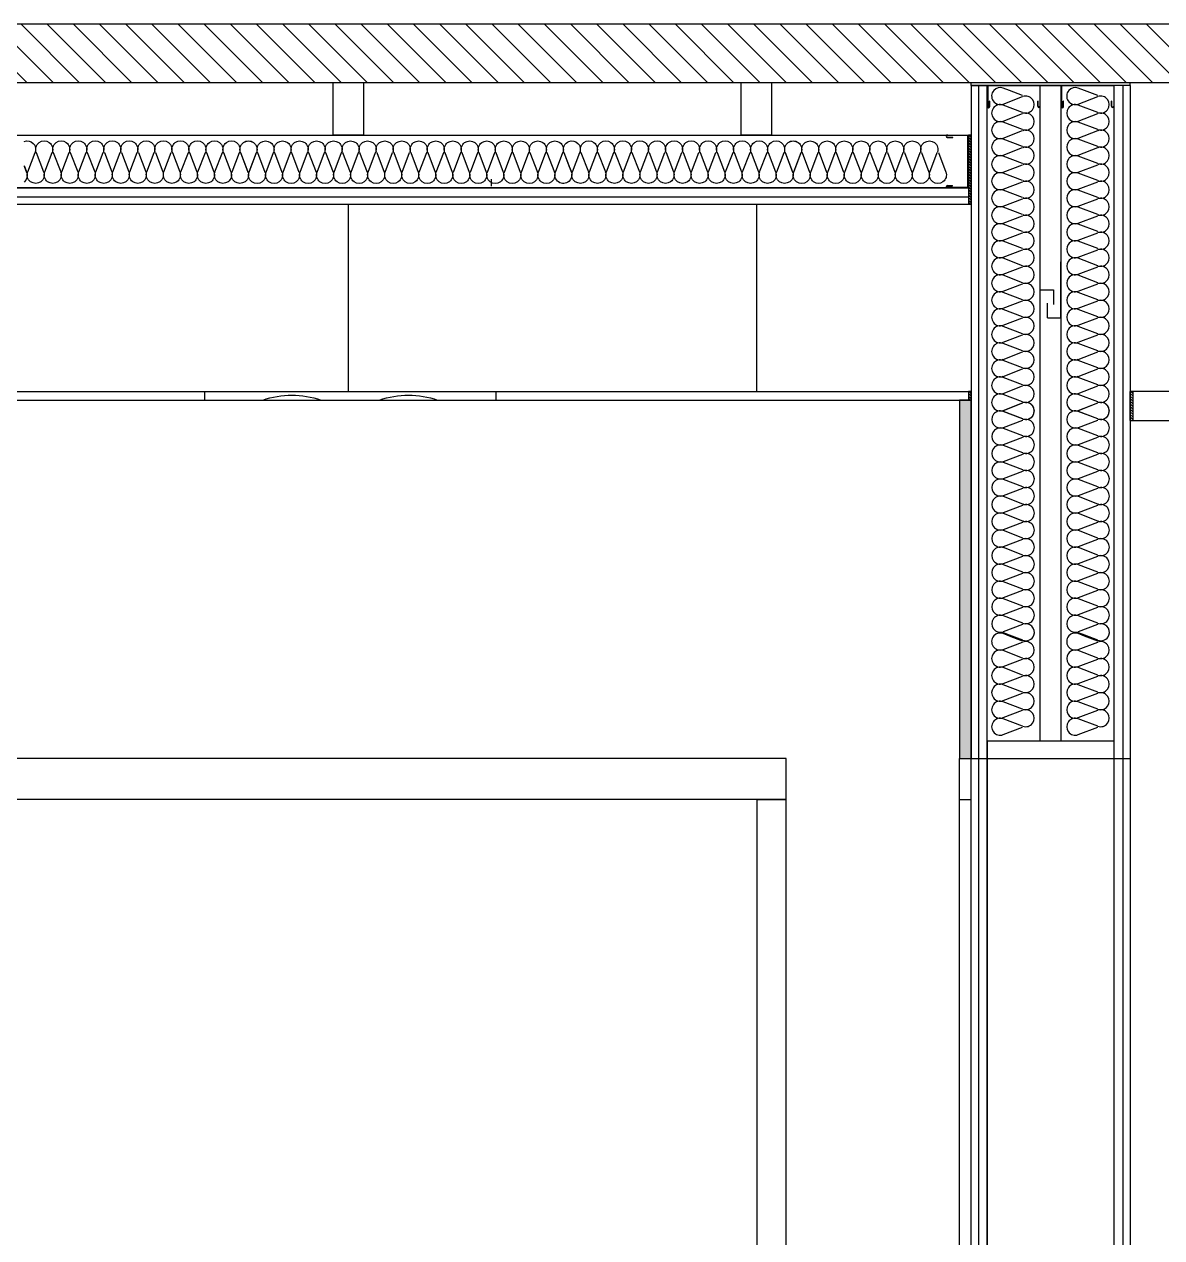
# Model space of a CAD drawing. Header units: millimetres. Extents: x 10 to 76.1, y 10 to 63.5.
# Drawn here: x 11.043 to 12.994, y 25.044 to 27.126 of the extents above; entities that cross this region are included whole.
import ezdxf

# ---------------------------------------------------------------- set-up
doc = ezdxf.new("R2010")
doc.units = ezdxf.units.MM
doc.linetypes.add('CONTINUA', pattern=[0])
doc.linetypes.add('LÍNEAS_OCULTAS', pattern=[9.525, 6.35, -3.175])
for name, color, linetype in [('CUATRO', 1, 'CONTINUA'), ('durlok', 3, 'Continuous'), ('equipament', 4, 'Continuous'), ('lana de vidrio', 2, 'Continuous'), ('PERFILES', 2, 'Continuous'), ('Relleno', 9, 'Continuous')]:
    doc.layers.add(name, color=color, linetype=linetype)

# ---------------------------------------------------------------- blocks, each defined once
blk = doc.blocks.new('LP1-1')
at = {"layer": 'PERFILES'}
for p, q in [((-0.0964, 0.0391), (-0.0964, -0.0431)), ((0.1114, 0.0388), (0.1114, -0.0431)), ((0.0596, -0.0414), (0.0601, -0.0414)), ((0.0596, -0.0431), (0.0601, -0.0431))]:
    blk.add_line(p, q, dxfattribs=at)
at = {"layer": 'PERFILES', "color": 2}
for p, q in [((-0.0949, -0.0414), (-0.0949, 0.0386)), ((-0.0879, 0.0386), (-0.0879, 0.0185)), ((-0.0879, 0.0185), (-0.0865, 0.0185)), ((-0.0865, 0.0383), (-0.0865, 0.0185)), ((0.1015, 0.0396), (0.1015, 0.0184)), ((0.1015, 0.0184), (0.1032, 0.0184)), ((0.1032, 0.0392), (0.1032, 0.0184)), ((0.1096, -0.0414), (0.1096, 0.0392)), ((-0.0964, -0.0431), (-0.063, -0.0431)), ((-0.0949, -0.0414), (-0.063, -0.0414)), ((-0.063, -0.0414), (0.0596, -0.0414)), ((-0.063, -0.0431), (0.0596, -0.0431)), ((0.0601, -0.0414), (0.1096, -0.0414)), ((0.0601, -0.0431), (0.1114, -0.0431))]:
    blk.add_line(p, q, dxfattribs=at)
for centre, radius, start, end in [((-0.0914, 0.0387), 0.00497, 355.458, 174.5769), ((-0.0914, 0.0385), 0.00349, 0.9781, 180.2201), ((0.1065, 0.0392), 0.00497, 355.458, 174.5769), ((0.1064, 0.039), 0.00319, 3.6982, 175.1096)]:
    blk.add_arc(centre, radius, start, end, dxfattribs=at)

msp = doc.modelspace()

# ---------------------------------------------------------------- hatches: boundary and pattern name
at = {"linetype": 'Continuous', "extrusion": (0, 0, -1)}
h = msp.add_hatch(dxfattribs=at)
h.set_pattern_fill('ANSI31', color=8, scale=0.01, style=0)
h.set_pattern_definition([(45, (-5, 13.76641), (-0.02245064, 0.02245064), [])])
h.paths.add_polyline_path([(-10, 27.0264), (-10, 27.1264), (-19.68, 27.1264), (-19.68, 27.0264)])
h = msp.add_hatch()
h.set_pattern_fill('ANSI31', color=256, scale=0.001, angle=90)
h.set_pattern_definition([(135, (2.1632733, 3.015), (-0.00224506403, -0.00224506403), [])])
h.paths.add_polyline_path([(12.6625, 26.818), (12.6675, 26.818), (12.6675, 26.9364), (12.6625, 26.9364)])
h = msp.add_hatch()
h.set_pattern_fill('ANSI31', color=256, scale=0.001, angle=90)
h.set_pattern_definition([(135, (2.1632404, 2.58), (-0.00224506403, -0.00224506403), [])])
h.paths.add_polyline_path([(12.6625, 26.4814), (12.6675, 26.4814), (12.6675, 26.4964), (12.6625, 26.4964)])
h = msp.add_hatch()
h.set_pattern_fill('ANSI31', color=256, scale=0.001, angle=90)
h.set_pattern_definition([(135, (2.4407097, 2.58), (-0.00224506403, -0.00224506403), [])])
h.paths.add_polyline_path([(12.94, 26.4464), (12.945, 26.4464), (12.945, 26.4964), (12.94, 26.4964)])
at = {"layer": 'Relleno'}
h = msp.add_hatch(dxfattribs=at)
h.set_pattern_fill('DOTS', color=256, scale=0.005, angle=90)
h.paths.add_polyline_path([(12.6675, 10.155), (12.6475, 10.155), (12.6475, 12.715), (12.6675, 12.715)])
h.paths.add_polyline_path([(12.96, 10.155), (12.94, 10.155), (12.94, 12.715), (12.96, 12.715)])
h.paths.add_polyline_path([(19.1807, 10.155), (19.1607, 10.155), (19.1607, 12.715), (19.1807, 12.715)])
h.paths.add_polyline_path([(36.6306, 10.155), (36.6506, 10.155), (36.6506, 12.7366), (36.6306, 12.7366)])
h.paths.add_polyline_path([(42.8514, 10.155), (42.8714, 10.155), (42.8714, 11.1), (42.8514, 11.1)])
h.paths.add_polyline_path([(43.1439, 10.155), (43.1639, 10.155), (43.1639, 11.1), (43.1439, 11.1)])
h.paths.add_polyline_path([(43.1439, 12.1), (43.1639, 12.1), (43.1639, 12.7366), (43.1439, 12.7366)])
h.paths.add_polyline_path([(42.8514, 12.1), (42.8714, 12.1), (42.8714, 12.7366), (42.8514, 12.7366)])
h.paths.add_polyline_path([(45.2921, 10.155), (45.3121, 10.155), (45.3121, 12.7366), (45.2921, 12.7366)])
h.paths.add_polyline_path([(36.8806, 25.5073), (36.9006, 25.5073), (36.9006, 22.9473), (36.8806, 22.9473)])
h.paths.add_polyline_path([(44.119, 23.9523), (44.139, 23.9523), (44.139, 22.9473), (44.119, 22.9473)])
h.paths.add_polyline_path([(44.1192, 24.8923), (44.1392, 24.8923), (44.1392, 25.1489), (44.1192, 25.1489)])
h.paths.add_polyline_path([(12.6675, 23.9214), (12.6475, 23.9214), (12.6475, 24.8664), (12.6675, 24.8664)])
h.paths.add_polyline_path([(12.6475, 25.8664), (12.6675, 25.8664), (12.6675, 26.4814), (12.6475, 26.4814)])

# ---------------------------------------------------------------- linework, layer by layer
at = {"linetype": 'Continuous', "extrusion": (0, 1, 0)}
for p, q in [((19.68, 27.1264), (10, 27.1264)), ((10.205, 27.0264), (19.475, 27.0264)), ((12.6675, 27.0214), (12.6675, 25.8664)), ((12.695, 25.8664), (12.695, 27.0214)), ((12.94, 27.0214), (12.9125, 27.0214)), ((19.475, 26.4964), (12.94, 26.4964)), ((12.94, 26.4464), (19.475, 26.4464)), ((12.695, 25.8964), (12.695, 25.8664)), ((12.6475, 25.8664), (12.6675, 25.8664))]:
    msp.add_line(p, q, dxfattribs=at)
at = {"color": 3}
for p, q in [((11.5418, 27.0264), (11.6558, 27.0264)), ((12.2418, 27.0264), (12.3558, 27.0264)), ((12.8209, 26.6228), (12.8209, 26.7188)), ((12.7859, 26.5748), (12.7859, 26.6708)), ((12.7859, 26.6708), (12.8084, 26.6708)), ((12.8084, 26.6708), (12.8084, 26.6458)), ((12.7984, 26.6228), (12.7984, 26.6478)), ((12.7984, 26.6228), (12.8209, 26.6228))]:
    msp.add_line(p, q, dxfattribs=at)
for p, q in [((12.6675, 27.0214), (12.6675, 27.0264)), ((12.94, 27.0214), (12.94, 27.0264)), ((12.6675, 27.0214), (12.695, 27.0214)), ((12.9125, 27.0214), (12.6675, 27.0214)), ((12.7859, 27.0214), (12.8217, 27.0214)), ((11.5988, 26.818), (11.5988, 26.4964)), ((12.2988, 26.818), (12.2988, 26.4964)), ((10.4992, 26.4964), (12.6675, 26.4964)), ((12.94, 26.4464), (12.94, 26.4964)), ((10.4992, 26.4814), (12.6675, 26.4814))]:
    msp.add_line(p, q)
at = {"color": 3, "linetype": 'LÍNEAS_OCULTAS', "extrusion": (0, 1, 0)}
for p, q in [((11.352, 26.4964), (11.352, 26.4814)), ((11.852, 26.4964), (11.852, 26.4814))]:
    msp.add_line(p, q, dxfattribs=at)
at = {"color": 3}
for points in [[(11.5728, 27.0264), (11.6247, 27.0264), (11.6247, 26.9364), (11.5728, 26.9364)], [(12.2728, 27.0264), (12.3247, 27.0264), (12.3247, 26.9364), (12.2728, 26.9364)]]:
    msp.add_lwpolyline(points, close=True, dxfattribs=at)
for points in [[(12.6625, 26.818), (12.6675, 26.818), (12.6675, 26.9364), (12.6625, 26.9364)], [(12.6625, 26.4814), (12.6675, 26.4814), (12.6675, 26.4964), (12.6625, 26.4964)], [(12.94, 26.4464), (12.945, 26.4464), (12.945, 26.4964), (12.94, 26.4964)]]:
    msp.add_lwpolyline(points, close=True)
at = {"color": 1}
msp.add_lwpolyline([(12.6475, 25.8664), (12.6675, 25.8664), (12.6675, 26.4814), (12.6475, 26.4814)], close=True, dxfattribs=at)
at = {"color": 3, "linetype": 'LÍNEAS_OCULTAS', "extrusion": (0, 0, -1)}
for centre in [(-11.502, 26.343), (-11.702, 26.343)]:
    msp.add_arc(centre, 0.1472, 70.1363, 109.8637, dxfattribs=at)
at = {"layer": 'CUATRO', "color": 1}
msp.add_line((11.8441, 26.8608), (11.8441, 26.8489), dxfattribs=at)
at = {"layer": 'durlok'}
for p, q in [((12.68, 27.0214), (12.68, 23.8714)), ((12.7859, 25.8964), (12.7859, 27.0214)), ((12.8217, 25.8964), (12.8217, 27.0214)), ((12.9275, 27.0214), (12.9275, 23.8714)), ((12.94, 27.0214), (12.94, 23.8714)), ((10.5042, 26.9364), (12.6625, 26.9364)), ((10.5042, 26.8455), (12.6625, 26.8455)), ((10.5042, 26.8305), (12.6625, 26.8305))]:
    msp.add_line(p, q, dxfattribs=at)
at = {"layer": 'durlok', "linetype": 'Continuous', "extrusion": (0, 1, 0)}
for p, q in [((12.9125, 23.8714), (12.9125, 27.0214)), ((12.9125, 25.8964), (12.695, 25.8964)), ((12.35, 25.8664), (10.85, 25.8664)), ((12.35, 25.7964), (12.35, 25.8664)), ((12.6675, 23.8714), (12.6675, 25.8664)), ((12.695, 25.8664), (12.695, 23.8714)), ((12.695, 23.8714), (12.695, 25.8664)), ((12.35, 25.7964), (10.85, 25.7964)), ((12.3, 25.7964), (12.35, 25.7964)), ((12.3, 24.9364), (12.3, 25.7964)), ((12.35, 24.9364), (12.35, 25.7964))]:
    msp.add_line(p, q, dxfattribs=at)
at = {"layer": 'durlok', "linetype": 'Continuous', "extrusion": (1, -1.83697e-16, 0)}
for p, q in [((12.6625, 26.8455), (10.5042, 26.8455)), ((10.5042, 26.818), (12.6625, 26.818))]:
    msp.add_line(p, q, dxfattribs=at)
at = {"layer": 'durlok', "linetype": 'CONTINUA', "extrusion": (0, 1, 0)}
msp.add_line((12.6675, 25.8664), (12.94, 25.8664), dxfattribs=at)
at = {"layer": 'equipament', "extrusion": (0, 1, 0)}
for p, q in [((12.6475, 25.7964), (12.6475, 25.8664)), ((12.6475, 25.7964), (12.6675, 25.7964)), ((12.6475, 24.9364), (12.6475, 25.7964))]:
    msp.add_line(p, q, dxfattribs=at)
at = {"layer": 'lana de vidrio', "color": 2}
for p, q in [((12.7331, 27.0128), (12.7223, 27.0169)), ((12.7557, 27.0042), (12.7331, 27.0128)), ((12.8618, 27.0128), (12.851, 27.0169)), ((12.8845, 27.0042), (12.8618, 27.0128)), ((12.7223, 26.9896), (12.7557, 27.0023)), ((12.7557, 26.975), (12.7223, 26.9877)), ((12.851, 26.9896), (12.8845, 27.0023)), ((12.8845, 26.975), (12.851, 26.9877)), ((12.7223, 26.9604), (12.7557, 26.9731)), ((12.851, 26.9604), (12.8845, 26.9731)), ((12.7557, 26.9458), (12.7223, 26.9585)), ((12.7223, 26.9312), (12.7557, 26.9439)), ((12.8845, 26.9458), (12.851, 26.9585)), ((12.851, 26.9312), (12.8845, 26.9439)), ((12.7557, 26.9166), (12.7223, 26.9293)), ((12.8845, 26.9166), (12.851, 26.9293)), ((12.7223, 26.902), (12.7557, 26.9147)), ((12.7557, 26.8874), (12.7223, 26.9001)), ((12.851, 26.902), (12.8845, 26.9147)), ((12.8845, 26.8874), (12.851, 26.9001)), ((12.7223, 26.8728), (12.7557, 26.8855)), ((12.851, 26.8728), (12.8845, 26.8855)), ((12.7557, 26.8582), (12.7223, 26.8709)), ((12.8845, 26.8582), (12.851, 26.8709)), ((12.7223, 26.8436), (12.7557, 26.8563)), ((12.7557, 26.829), (12.7223, 26.8417)), ((12.851, 26.8436), (12.8845, 26.8563)), ((12.8845, 26.829), (12.851, 26.8417)), ((12.7223, 26.8144), (12.7557, 26.8271)), ((12.851, 26.8144), (12.8845, 26.8271)), ((12.7557, 26.7998), (12.7223, 26.8125)), ((12.7223, 26.7852), (12.7557, 26.7979)), ((12.8845, 26.7998), (12.851, 26.8125)), ((12.851, 26.7852), (12.8845, 26.7979)), ((12.7557, 26.7706), (12.7223, 26.7833)), ((12.8845, 26.7706), (12.851, 26.7833)), ((12.7223, 26.756), (12.7557, 26.7687)), ((12.7557, 26.7414), (12.7223, 26.7541)), ((12.851, 26.756), (12.8845, 26.7687)), ((12.8845, 26.7414), (12.851, 26.7541)), ((12.7223, 26.7268), (12.7557, 26.7395)), ((12.851, 26.7268), (12.8845, 26.7395)), ((12.7557, 26.7122), (12.7223, 26.7249)), ((12.8845, 26.7122), (12.851, 26.7249)), ((12.7223, 26.6976), (12.7557, 26.7103)), ((12.7557, 26.683), (12.7223, 26.6957)), ((12.851, 26.6976), (12.8845, 26.7103)), ((12.8845, 26.683), (12.851, 26.6957)), ((12.7223, 26.6684), (12.7557, 26.6811)), ((12.851, 26.6684), (12.8845, 26.6811)), ((12.7557, 26.6538), (12.7223, 26.6664)), ((12.7223, 26.6391), (12.7557, 26.6518)), ((12.8845, 26.6538), (12.851, 26.6664)), ((12.851, 26.6391), (12.8845, 26.6518)), ((12.7557, 26.6245), (12.7223, 26.6372)), ((12.8845, 26.6245), (12.851, 26.6372)), ((12.7223, 26.6099), (12.7557, 26.6226)), ((12.851, 26.6099), (12.8845, 26.6226)), ((12.7557, 26.5953), (12.7223, 26.608)), ((12.7223, 26.5807), (12.7557, 26.5934)), ((12.8845, 26.5953), (12.851, 26.608)), ((12.851, 26.5807), (12.8845, 26.5934)), ((12.7557, 26.5661), (12.7223, 26.5788)), ((12.8845, 26.5661), (12.851, 26.5788)), ((12.7223, 26.5515), (12.7557, 26.5642)), ((12.7557, 26.5369), (12.7223, 26.5496)), ((12.851, 26.5515), (12.8845, 26.5642)), ((12.8845, 26.5369), (12.851, 26.5496)), ((12.7223, 26.5223), (12.7557, 26.535)), ((12.851, 26.5223), (12.8845, 26.535)), ((12.7557, 26.5077), (12.7223, 26.5204)), ((12.7223, 26.4931), (12.7557, 26.5058)), ((12.8845, 26.5077), (12.851, 26.5204)), ((12.851, 26.4931), (12.8845, 26.5058)), ((12.7557, 26.4785), (12.7223, 26.4912)), ((12.8845, 26.4785), (12.851, 26.4912)), ((12.7223, 26.4639), (12.7557, 26.4766)), ((12.7226, 26.4639), (12.756, 26.4766)), ((12.851, 26.4639), (12.8845, 26.4766)), ((12.8513, 26.4639), (12.8847, 26.4766)), ((12.7557, 26.4493), (12.7223, 26.462)), ((12.756, 26.4493), (12.7226, 26.462)), ((12.7226, 26.4347), (12.756, 26.4474)), ((12.8845, 26.4493), (12.851, 26.462)), ((12.8847, 26.4493), (12.8513, 26.462)), ((12.8513, 26.4347), (12.8847, 26.4474)), ((12.756, 26.4201), (12.7226, 26.4328)), ((12.8847, 26.4201), (12.8513, 26.4328)), ((12.7226, 26.4055), (12.756, 26.4182)), ((12.756, 26.3909), (12.7226, 26.4036)), ((12.8513, 26.4055), (12.8847, 26.4182)), ((12.8847, 26.3909), (12.8513, 26.4036)), ((12.7226, 26.3763), (12.756, 26.389)), ((12.8513, 26.3763), (12.8847, 26.389)), ((12.756, 26.3617), (12.7226, 26.3744)), ((12.7226, 26.3471), (12.756, 26.3598)), ((12.8847, 26.3617), (12.8513, 26.3744)), ((12.8513, 26.3471), (12.8847, 26.3598)), ((12.756, 26.3325), (12.7226, 26.3452)), ((12.8847, 26.3325), (12.8513, 26.3452)), ((12.7226, 26.3179), (12.756, 26.3306)), ((12.8513, 26.3179), (12.8847, 26.3306)), ((12.756, 26.3033), (12.7226, 26.316)), ((12.7226, 26.2887), (12.756, 26.3014)), ((12.8847, 26.3033), (12.8513, 26.316)), ((12.8513, 26.2887), (12.8847, 26.3014)), ((12.756, 26.2741), (12.7226, 26.2868)), ((12.8847, 26.2741), (12.8513, 26.2868)), ((12.7226, 26.2595), (12.756, 26.2722)), ((12.756, 26.2449), (12.7226, 26.2576)), ((12.8513, 26.2595), (12.8847, 26.2722)), ((12.8847, 26.2449), (12.8513, 26.2576)), ((12.7226, 26.2303), (12.756, 26.243)), ((12.8513, 26.2303), (12.8847, 26.243)), ((12.756, 26.2157), (12.7226, 26.2284)), ((12.7226, 26.2011), (12.756, 26.2138)), ((12.8847, 26.2157), (12.8513, 26.2284)), ((12.8513, 26.2011), (12.8847, 26.2138)), ((12.756, 26.1865), (12.7226, 26.1992)), ((12.8847, 26.1865), (12.8513, 26.1992)), ((12.7226, 26.1719), (12.756, 26.1846)), ((12.8513, 26.1719), (12.8847, 26.1846)), ((12.756, 26.1573), (12.7226, 26.17)), ((12.7226, 26.1427), (12.756, 26.1554)), ((12.8847, 26.1573), (12.8513, 26.17)), ((12.8513, 26.1427), (12.8847, 26.1554)), ((12.756, 26.1281), (12.7226, 26.1408)), ((12.8847, 26.1281), (12.8513, 26.1408)), ((12.7226, 26.1135), (12.756, 26.1262)), ((12.756, 26.0989), (12.7226, 26.1116)), ((12.8513, 26.1135), (12.8847, 26.1262)), ((12.8847, 26.0989), (12.8513, 26.1116)), ((12.7226, 26.0843), (12.756, 26.097)), ((12.8513, 26.0843), (12.8847, 26.097)), ((12.7331, 26.0768), (12.7223, 26.0809)), ((12.7333, 26.0783), (12.7226, 26.0824)), ((12.7557, 26.0682), (12.7331, 26.0768)), ((12.756, 26.0697), (12.7333, 26.0783)), ((12.8618, 26.0768), (12.851, 26.0809)), ((12.8621, 26.0783), (12.8513, 26.0824)), ((12.8845, 26.0682), (12.8618, 26.0768)), ((12.8847, 26.0697), (12.8621, 26.0783)), ((12.7223, 26.0536), (12.7557, 26.0663)), ((12.7557, 26.039), (12.7223, 26.0517)), ((12.851, 26.0536), (12.8845, 26.0663)), ((12.8845, 26.039), (12.851, 26.0517)), ((12.7223, 26.0244), (12.7557, 26.0371)), ((12.851, 26.0244), (12.8845, 26.0371)), ((12.7557, 26.0098), (12.7223, 26.0225)), ((12.7223, 25.9952), (12.7557, 26.0079)), ((12.8845, 26.0098), (12.851, 26.0225)), ((12.851, 25.9952), (12.8845, 26.0079)), ((12.7557, 25.9806), (12.7223, 25.9933)), ((12.8845, 25.9806), (12.851, 25.9933)), ((12.7223, 25.966), (12.7557, 25.9787)), ((12.7557, 25.9514), (12.7223, 25.9641)), ((12.851, 25.966), (12.8845, 25.9787)), ((12.8845, 25.9514), (12.851, 25.9641)), ((12.7223, 25.9368), (12.7557, 25.9495)), ((12.851, 25.9368), (12.8845, 25.9495)), ((12.7557, 25.9222), (12.7223, 25.9349)), ((12.8845, 25.9222), (12.851, 25.9349)), ((12.7223, 25.9076), (12.7557, 25.9203)), ((12.851, 25.9076), (12.8845, 25.9203))]:
    msp.add_line(p, q, dxfattribs=at)
at = {"layer": 'lana de vidrio', "color": 2, "extrusion": (-1.22465e-16, 0, -1)}
for p, q in [((11.0489, 26.8732), (11.0616, 26.9066)), ((11.0635, 26.9066), (11.0762, 26.8732)), ((11.0781, 26.8732), (11.0908, 26.9066)), ((11.0927, 26.9066), (11.1054, 26.8732)), ((11.1073, 26.8732), (11.12, 26.9066)), ((11.1219, 26.9066), (11.1346, 26.8732)), ((11.1365, 26.8732), (11.1492, 26.9066)), ((11.1511, 26.9066), (11.1638, 26.8732)), ((11.1657, 26.8732), (11.1784, 26.9066)), ((11.1803, 26.9066), (11.193, 26.8732)), ((11.1949, 26.8732), (11.2076, 26.9066)), ((11.2095, 26.9066), (11.2222, 26.8732)), ((11.2241, 26.8732), (11.2368, 26.9066)), ((11.2387, 26.9066), (11.2514, 26.8732)), ((11.2533, 26.8732), (11.266, 26.9066)), ((11.2679, 26.9066), (11.2806, 26.8732)), ((11.2825, 26.8732), (11.2952, 26.9066)), ((11.2971, 26.9066), (11.3098, 26.8732)), ((11.3117, 26.8732), (11.3244, 26.9066)), ((11.3263, 26.9066), (11.339, 26.8732)), ((11.3409, 26.8732), (11.3536, 26.9066)), ((11.3555, 26.9066), (11.3682, 26.8732)), ((11.3701, 26.8732), (11.3828, 26.9066)), ((11.3847, 26.9066), (11.3974, 26.8732)), ((11.3993, 26.8732), (11.412, 26.9066)), ((11.4139, 26.9066), (11.4266, 26.8732)), ((11.4139, 26.9064), (11.4266, 26.8729)), ((11.4285, 26.8732), (11.4412, 26.9066)), ((11.4285, 26.8729), (11.4412, 26.9064)), ((11.4431, 26.9064), (11.4558, 26.8729)), ((11.4577, 26.8729), (11.4704, 26.9064)), ((11.4723, 26.9064), (11.485, 26.8729)), ((11.4869, 26.8729), (11.4996, 26.9064)), ((11.5015, 26.9064), (11.5142, 26.8729)), ((11.5161, 26.8729), (11.5288, 26.9064)), ((11.5307, 26.9064), (11.5434, 26.8729)), ((11.5453, 26.8729), (11.558, 26.9064)), ((11.5599, 26.9064), (11.5726, 26.8729)), ((11.5745, 26.8729), (11.5872, 26.9064)), ((11.5891, 26.9064), (11.6018, 26.8729)), ((11.6037, 26.8729), (11.6164, 26.9064)), ((11.6183, 26.9064), (11.631, 26.8729)), ((11.6329, 26.8729), (11.6456, 26.9064)), ((11.6475, 26.9064), (11.6602, 26.8729)), ((11.6621, 26.8729), (11.6748, 26.9064)), ((11.6767, 26.9064), (11.6894, 26.8729)), ((11.6913, 26.8729), (11.704, 26.9064)), ((11.7059, 26.9064), (11.7186, 26.8729)), ((11.7206, 26.8729), (11.7333, 26.9064)), ((11.7352, 26.9064), (11.7479, 26.8729)), ((11.7498, 26.8729), (11.7625, 26.9064)), ((11.7644, 26.9064), (11.7771, 26.8729)), ((11.779, 26.8729), (11.7917, 26.9064)), ((11.7936, 26.9064), (11.8063, 26.8729)), ((11.8082, 26.8729), (11.8209, 26.9064)), ((11.8228, 26.9064), (11.8355, 26.8729)), ((11.8374, 26.8729), (11.8501, 26.9064)), ((11.852, 26.9064), (11.8647, 26.8729)), ((11.8666, 26.8729), (11.8793, 26.9064)), ((11.8812, 26.9064), (11.8939, 26.8729)), ((11.8958, 26.8729), (11.9085, 26.9064)), ((11.9104, 26.9064), (11.9231, 26.8729)), ((11.925, 26.8729), (11.9377, 26.9064)), ((11.9396, 26.9064), (11.9523, 26.8729)), ((11.9542, 26.8729), (11.9669, 26.9064)), ((11.9687, 26.9066), (11.9773, 26.884)), ((11.9688, 26.9064), (11.9774, 26.8837)), ((11.9833, 26.8732), (11.996, 26.9066)), ((11.9979, 26.9066), (12.0106, 26.8732)), ((12.0125, 26.8732), (12.0252, 26.9066)), ((12.0271, 26.9066), (12.0398, 26.8732)), ((12.0417, 26.8732), (12.0544, 26.9066)), ((12.0563, 26.9066), (12.069, 26.8732)), ((12.0709, 26.8732), (12.0836, 26.9066)), ((12.0855, 26.9066), (12.0982, 26.8732)), ((12.1001, 26.8732), (12.1128, 26.9066)), ((12.1147, 26.9066), (12.1274, 26.8732)), ((12.1293, 26.8732), (12.142, 26.9066)), ((12.1439, 26.9066), (12.1566, 26.8732)), ((12.1585, 26.8732), (12.1712, 26.9066)), ((12.1731, 26.9066), (12.1858, 26.8732)), ((12.1877, 26.8732), (12.2004, 26.9066)), ((12.2023, 26.9066), (12.215, 26.8732)), ((12.2169, 26.8732), (12.2296, 26.9066)), ((12.2315, 26.9066), (12.2442, 26.8732)), ((12.2461, 26.8732), (12.2588, 26.9066)), ((12.2607, 26.9066), (12.2734, 26.8732)), ((12.2753, 26.8732), (12.288, 26.9066)), ((12.2899, 26.9066), (12.3026, 26.8732)), ((12.3045, 26.8732), (12.3172, 26.9066)), ((12.3191, 26.9066), (12.3318, 26.8732)), ((12.3337, 26.8732), (12.3464, 26.9066)), ((12.3483, 26.9066), (12.361, 26.8732)), ((12.3483, 26.9064), (12.361, 26.8729)), ((12.3629, 26.8732), (12.3756, 26.9066)), ((12.3629, 26.8729), (12.3756, 26.9064)), ((12.3775, 26.9064), (12.3902, 26.8729)), ((12.3921, 26.8729), (12.4048, 26.9064)), ((12.4067, 26.9064), (12.4194, 26.8729)), ((12.4213, 26.8729), (12.434, 26.9064)), ((12.4359, 26.9064), (12.4486, 26.8729)), ((12.4505, 26.8729), (12.4632, 26.9064)), ((12.4651, 26.9064), (12.4778, 26.8729)), ((12.4797, 26.8729), (12.4924, 26.9064)), ((12.4943, 26.9064), (12.507, 26.8729)), ((12.5089, 26.8729), (12.5216, 26.9064)), ((12.5236, 26.9064), (12.5363, 26.8729)), ((12.5382, 26.8729), (12.5509, 26.9064)), ((12.5528, 26.9064), (12.5655, 26.8729)), ((12.5674, 26.8729), (12.5801, 26.9064)), ((12.582, 26.9064), (12.5947, 26.8729)), ((12.5966, 26.8729), (12.6093, 26.9064)), ((12.6112, 26.9064), (12.6239, 26.8729)), ((11.0429, 26.884), (11.047, 26.8732)), ((11.0429, 26.8827), (11.047, 26.8719)), ((11.9773, 26.884), (11.9814, 26.8732)), ((11.9774, 26.8837), (11.9815, 26.873))]:
    msp.add_line(p, q, dxfattribs=at)
at = {"layer": 'lana de vidrio', "color": 2}
for centre, start, end in [((12.7171, 27.0032), 139.145, 290.7966), ((12.7171, 27.0032), 69.2034, 139.1205), ((12.8458, 27.0032), 139.145, 290.7966), ((12.8459, 27.0032), 69.2034, 139.1205), ((12.7171, 26.974), 69.2034, 290.7966), ((12.7609, 26.9886), 249.2034, 110.7966), ((12.8458, 26.974), 69.2034, 290.7966), ((12.8897, 26.9886), 249.2034, 110.7966), ((12.7609, 26.9594), 249.2034, 110.7966), ((12.8897, 26.9594), 249.2034, 110.7966), ((12.7171, 26.9448), 69.2034, 290.7966), ((12.7609, 26.9302), 249.2034, 110.7966), ((12.8458, 26.9448), 69.2034, 290.7966), ((12.8897, 26.9302), 249.2034, 110.7966), ((12.7171, 26.9156), 69.2034, 290.7966), ((12.8458, 26.9156), 69.2034, 290.7966), ((12.7171, 26.8864), 69.2034, 290.7966), ((12.7609, 26.901), 249.2034, 110.7966), ((12.8458, 26.8864), 69.2034, 290.7966), ((12.8897, 26.901), 249.2034, 110.7966), ((12.7609, 26.8718), 249.2034, 110.7966), ((12.8897, 26.8718), 249.2034, 110.7966), ((12.7171, 26.8572), 69.2034, 290.7966), ((12.8458, 26.8572), 69.2034, 290.7966), ((12.7171, 26.828), 69.2034, 290.7966), ((12.7609, 26.8426), 249.2034, 110.7966), ((12.8458, 26.828), 69.2034, 290.7966), ((12.8897, 26.8426), 249.2034, 110.7966), ((12.7609, 26.8134), 249.2034, 110.7966), ((12.8897, 26.8134), 249.2034, 110.7966), ((12.7171, 26.7988), 69.2034, 290.7966), ((12.7609, 26.7842), 249.2034, 110.7966), ((12.8458, 26.7988), 69.2034, 290.7966), ((12.8897, 26.7842), 249.2034, 110.7966), ((12.7171, 26.7696), 69.2034, 290.7966), ((12.8458, 26.7696), 69.2034, 290.7966), ((12.7171, 26.7404), 69.2034, 290.7966), ((12.7609, 26.755), 249.2034, 110.7966), ((12.8458, 26.7404), 69.2034, 290.7966), ((12.8897, 26.755), 249.2034, 110.7966), ((12.7609, 26.7258), 249.2034, 110.7966), ((12.8897, 26.7258), 249.2034, 110.7966), ((12.7171, 26.7112), 69.2034, 290.7966), ((12.8458, 26.7112), 69.2034, 290.7966), ((12.7171, 26.682), 69.2034, 290.7966), ((12.7609, 26.6966), 249.2034, 110.7966), ((12.8458, 26.682), 69.2034, 290.7966), ((12.8897, 26.6966), 249.2034, 110.7966), ((12.7609, 26.6674), 249.2034, 110.7966), ((12.8897, 26.6674), 249.2034, 110.7966), ((12.7171, 26.6528), 69.2034, 290.7966), ((12.7609, 26.6382), 249.2034, 110.7966), ((12.8458, 26.6528), 69.2034, 290.7966), ((12.8897, 26.6382), 249.2034, 110.7966), ((12.7171, 26.6236), 69.2034, 290.7966), ((12.8458, 26.6236), 69.2034, 290.7966), ((12.7171, 26.5944), 69.2034, 290.7966), ((12.7609, 26.609), 249.2034, 110.7966), ((12.8458, 26.5944), 69.2034, 290.7966), ((12.8897, 26.609), 249.2034, 110.7966), ((12.7609, 26.5798), 249.2034, 110.7966), ((12.8897, 26.5798), 249.2034, 110.7966), ((12.7171, 26.5652), 69.2034, 290.7966), ((12.8458, 26.5652), 69.2034, 290.7966), ((12.7171, 26.536), 69.2034, 290.7966), ((12.7609, 26.5506), 249.2034, 110.7966), ((12.8458, 26.536), 69.2034, 290.7966), ((12.8897, 26.5506), 249.2034, 110.7966), ((12.7609, 26.5214), 249.2034, 110.7966), ((12.8897, 26.5214), 249.2034, 110.7966), ((12.7171, 26.5068), 69.2034, 290.7966), ((12.7609, 26.4922), 249.2034, 110.7966), ((12.8458, 26.5068), 69.2034, 290.7966), ((12.8897, 26.4922), 249.2034, 110.7966), ((12.7171, 26.4776), 69.2034, 290.7966), ((12.8458, 26.4776), 69.2034, 290.7966), ((12.7174, 26.4484), 69.2034, 290.7966), ((12.7609, 26.463), 249.2034, 110.7966), ((12.7612, 26.463), 249.2034, 110.7966), ((12.8461, 26.4484), 69.2034, 290.7966), ((12.8897, 26.463), 249.2034, 110.7966), ((12.8899, 26.463), 249.2034, 110.7966), ((12.7612, 26.4338), 249.2034, 110.7966), ((12.8899, 26.4338), 249.2034, 110.7966), ((12.7174, 26.4192), 69.2034, 290.7966), ((12.8461, 26.4192), 69.2034, 290.7966), ((12.7174, 26.39), 69.2034, 290.7966), ((12.7612, 26.4046), 249.2034, 110.7966), ((12.8461, 26.39), 69.2034, 290.7966), ((12.8899, 26.4046), 249.2034, 110.7966), ((12.7612, 26.3754), 249.2034, 110.7966), ((12.8899, 26.3754), 249.2034, 110.7966), ((12.7174, 26.3608), 69.2034, 290.7966), ((12.7612, 26.3462), 249.2034, 110.7966), ((12.8461, 26.3608), 69.2034, 290.7966), ((12.8899, 26.3462), 249.2034, 110.7966), ((12.7174, 26.3316), 69.2034, 290.7966), ((12.8461, 26.3316), 69.2034, 290.7966), ((12.7174, 26.3024), 69.2034, 290.7966), ((12.7612, 26.317), 249.2034, 110.7966), ((12.8461, 26.3024), 69.2034, 290.7966), ((12.8899, 26.317), 249.2034, 110.7966), ((12.7612, 26.2878), 249.2034, 110.7966), ((12.8899, 26.2878), 249.2034, 110.7966), ((12.7174, 26.2732), 69.2034, 290.7966), ((12.8461, 26.2732), 69.2034, 290.7966), ((12.7174, 26.244), 69.2034, 290.7966), ((12.7612, 26.2586), 249.2034, 110.7966), ((12.8461, 26.244), 69.2034, 290.7966), ((12.8899, 26.2586), 249.2034, 110.7966), ((12.7612, 26.2293), 249.2034, 110.7966), ((12.8899, 26.2293), 249.2034, 110.7966), ((12.7174, 26.2147), 69.2034, 290.7966), ((12.7612, 26.2001), 249.2034, 110.7966), ((12.8461, 26.2147), 69.2034, 290.7966), ((12.8899, 26.2001), 249.2034, 110.7966), ((12.7174, 26.1855), 69.2034, 290.7966), ((12.8461, 26.1855), 69.2034, 290.7966), ((12.7174, 26.1563), 69.2034, 290.7966), ((12.7612, 26.1709), 249.2034, 110.7966), ((12.8461, 26.1563), 69.2034, 290.7966), ((12.8899, 26.1709), 249.2034, 110.7966), ((12.7612, 26.1417), 249.2034, 110.7966), ((12.8899, 26.1417), 249.2034, 110.7966), ((12.7174, 26.1271), 69.2034, 290.7966), ((12.8461, 26.1271), 69.2034, 290.7966), ((12.7174, 26.0979), 69.2034, 290.7966), ((12.7612, 26.1125), 249.2034, 110.7966), ((12.8461, 26.0979), 69.2034, 290.7966), ((12.8899, 26.1125), 249.2034, 110.7966), ((12.7612, 26.0833), 339.7858, 110.7966), ((12.8899, 26.0833), 339.7858, 110.7966), ((12.7171, 26.0673), 139.145, 290.7966), ((12.7171, 26.0673), 69.2034, 139.1205), ((12.7609, 26.0527), 249.2034, 110.7966), ((12.7612, 26.0833), 249.2034, 339.7661), ((12.8458, 26.0673), 139.145, 290.7966), ((12.8459, 26.0673), 69.2034, 139.1205), ((12.8897, 26.0527), 249.2034, 110.7966), ((12.8899, 26.0833), 249.2034, 339.7661), ((12.7171, 26.0381), 69.2034, 290.7966), ((12.8458, 26.0381), 69.2034, 290.7966), ((12.7609, 26.0235), 249.2034, 110.7966), ((12.8897, 26.0235), 249.2034, 110.7966), ((12.7171, 26.0089), 69.2034, 290.7966), ((12.7609, 25.9943), 249.2034, 110.7966), ((12.8458, 26.0089), 69.2034, 290.7966), ((12.8897, 25.9943), 249.2034, 110.7966), ((12.7171, 25.9796), 69.2034, 290.7966), ((12.8458, 25.9796), 69.2034, 290.7966), ((12.7171, 25.9504), 69.2034, 290.7966), ((12.7609, 25.965), 249.2034, 110.7966), ((12.8458, 25.9504), 69.2034, 290.7966), ((12.8897, 25.965), 249.2034, 110.7966), ((12.7609, 25.9358), 249.2034, 110.7966), ((12.8897, 25.9358), 249.2034, 110.7966), ((12.7171, 25.9212), 69.2034, 290.7966), ((12.8458, 25.9212), 69.2034, 290.7966)]:
    msp.add_arc(centre, 0.0146, start, end, dxfattribs=at)
at = {"layer": 'lana de vidrio', "color": 2, "extrusion": (-1.22465e-16, 0, -1)}
for centre, start, end in [((-11.0479, 26.9118), 69.7858, 200.7966), ((-11.0771, 26.9118), 339.2034, 200.7966), ((-11.1063, 26.9118), 339.2034, 200.7966), ((-11.1355, 26.9118), 339.2034, 200.7966), ((-11.1647, 26.9118), 339.2034, 200.7966), ((-11.1939, 26.9118), 339.2034, 200.7966), ((-11.2231, 26.9118), 339.2034, 200.7966), ((-11.2523, 26.9118), 339.2034, 200.7966), ((-11.2815, 26.9118), 339.2034, 200.7966), ((-11.3108, 26.9118), 339.2034, 200.7966), ((-11.34, 26.9118), 339.2034, 200.7966), ((-11.3692, 26.9118), 339.2034, 200.7966), ((-11.3984, 26.9118), 339.2034, 200.7966), ((-11.4276, 26.9118), 339.2034, 200.7966), ((-11.4276, 26.9116), 339.2034, 200.7966), ((-11.4568, 26.9116), 339.2034, 200.7966), ((-11.486, 26.9116), 339.2034, 200.7966), ((-11.5152, 26.9116), 339.2034, 200.7966), ((-11.5444, 26.9116), 339.2034, 200.7966), ((-11.5736, 26.9116), 339.2034, 200.7966), ((-11.6028, 26.9116), 339.2034, 200.7966), ((-11.632, 26.9116), 339.2034, 200.7966), ((-11.6612, 26.9116), 339.2034, 200.7966), ((-11.6904, 26.9116), 339.2034, 200.7966), ((-11.7196, 26.9116), 339.2034, 200.7966), ((-11.7488, 26.9116), 339.2034, 200.7966), ((-11.778, 26.9116), 339.2034, 200.7966), ((-11.8072, 26.9116), 339.2034, 200.7966), ((-11.8364, 26.9116), 339.2034, 200.7966), ((-11.8656, 26.9116), 339.2034, 200.7966), ((-11.8948, 26.9116), 339.2034, 200.7966), ((-11.924, 26.9116), 339.2034, 200.7966), ((-11.9532, 26.9116), 339.2034, 200.7966), ((-11.9823, 26.9118), 339.2034, 69.7661), ((-11.9823, 26.9118), 69.7858, 200.7966), ((-12.0115, 26.9118), 339.2034, 200.7966), ((-12.0407, 26.9118), 339.2034, 200.7966), ((-12.0699, 26.9118), 339.2034, 200.7966), ((-12.0991, 26.9118), 339.2034, 200.7966), ((-12.1284, 26.9118), 339.2034, 200.7966), ((-12.1576, 26.9118), 339.2034, 200.7966), ((-12.1868, 26.9118), 339.2034, 200.7966), ((-12.216, 26.9118), 339.2034, 200.7966), ((-12.2452, 26.9118), 339.2034, 200.7966), ((-12.2744, 26.9118), 339.2034, 200.7966), ((-12.3036, 26.9118), 339.2034, 200.7966), ((-12.3328, 26.9118), 339.2034, 200.7966), ((-12.362, 26.9118), 339.2034, 200.7966), ((-12.362, 26.9116), 339.2034, 200.7966), ((-12.3912, 26.9116), 339.2034, 200.7966), ((-12.4204, 26.9116), 339.2034, 200.7966), ((-12.4496, 26.9116), 339.2034, 200.7966), ((-12.4788, 26.9116), 339.2034, 200.7966), ((-12.508, 26.9116), 339.2034, 200.7966), ((-12.5372, 26.9116), 339.2034, 200.7966), ((-12.5664, 26.9116), 339.2034, 200.7966), ((-12.5956, 26.9116), 339.2034, 200.7966), ((-11.0334, 26.8667), 159.2034, 229.1205), ((-11.0625, 26.868), 159.2034, 20.7966), ((-11.0917, 26.868), 159.2034, 20.7966), ((-11.1209, 26.868), 159.2034, 20.7966), ((-11.1501, 26.868), 159.2034, 20.7966), ((-11.1793, 26.868), 159.2034, 20.7966), ((-11.2085, 26.868), 159.2034, 20.7966), ((-11.2377, 26.868), 159.2034, 20.7966), ((-11.2669, 26.868), 159.2034, 20.7966), ((-11.2961, 26.868), 159.2034, 20.7966), ((-11.3254, 26.868), 159.2034, 20.7966), ((-11.3546, 26.868), 159.2034, 20.7966), ((-11.3838, 26.868), 159.2034, 20.7966), ((-11.413, 26.868), 159.2034, 20.7966), ((-11.4422, 26.8678), 159.2034, 20.7966), ((-11.4714, 26.8678), 159.2034, 20.7966), ((-11.5006, 26.8678), 159.2034, 20.7966), ((-11.5298, 26.8678), 159.2034, 20.7966), ((-11.559, 26.8678), 159.2034, 20.7966), ((-11.5882, 26.8678), 159.2034, 20.7966), ((-11.6174, 26.8678), 159.2034, 20.7966), ((-11.6466, 26.8678), 159.2034, 20.7966), ((-11.6758, 26.8678), 159.2034, 20.7966), ((-11.705, 26.8678), 159.2034, 20.7966), ((-11.7342, 26.8678), 159.2034, 20.7966), ((-11.7634, 26.8678), 159.2034, 20.7966), ((-11.7926, 26.8678), 159.2034, 20.7966), ((-11.8218, 26.8678), 159.2034, 20.7966), ((-11.851, 26.8678), 159.2034, 20.7966), ((-11.8802, 26.8678), 159.2034, 20.7966), ((-11.9094, 26.8678), 159.2034, 20.7966), ((-11.9386, 26.8678), 159.2034, 20.7966), ((-11.9678, 26.8678), 229.145, 20.7966), ((-11.9678, 26.8678), 159.2034, 229.1205), ((-11.9969, 26.868), 159.2034, 20.7966), ((-12.0261, 26.868), 159.2034, 20.7966), ((-12.0553, 26.868), 159.2034, 20.7966), ((-12.0845, 26.868), 159.2034, 20.7966), ((-12.1138, 26.868), 159.2034, 20.7966), ((-12.143, 26.868), 159.2034, 20.7966), ((-12.1722, 26.868), 159.2034, 20.7966), ((-12.2014, 26.868), 159.2034, 20.7966), ((-12.2306, 26.868), 159.2034, 20.7966), ((-12.2598, 26.868), 159.2034, 20.7966), ((-12.289, 26.868), 159.2034, 20.7966), ((-12.3182, 26.868), 159.2034, 20.7966), ((-12.3474, 26.868), 159.2034, 20.7966), ((-12.3766, 26.8678), 159.2034, 20.7966), ((-12.4058, 26.8678), 159.2034, 20.7966), ((-12.435, 26.8678), 159.2034, 20.7966), ((-12.4642, 26.8678), 159.2034, 20.7966), ((-12.4934, 26.8678), 159.2034, 20.7966), ((-12.5226, 26.8678), 159.2034, 20.7966), ((-12.5518, 26.8678), 159.2034, 20.7966), ((-12.581, 26.8678), 159.2034, 20.7966), ((-12.6102, 26.8678), 159.2034, 20.7966)]:
    msp.add_arc(centre, 0.0146, start, end, dxfattribs=at)

# ---------------------------------------------------------------- block references
at = {"xscale": 0.4373098624145429, "yscale": 0.4373098624145429, "zscale": 0.4373098624145429}
for p, rotation in [((12.7437, 27.0026), 180), ((12.8704, 27.0026), 180), ((12.6437, 26.8877), 90.00714649100267)]:
    msp.add_blockref('LP1-1', p, dxfattribs=dict(at, rotation=rotation))

doc.saveas('drawing.dxf')
